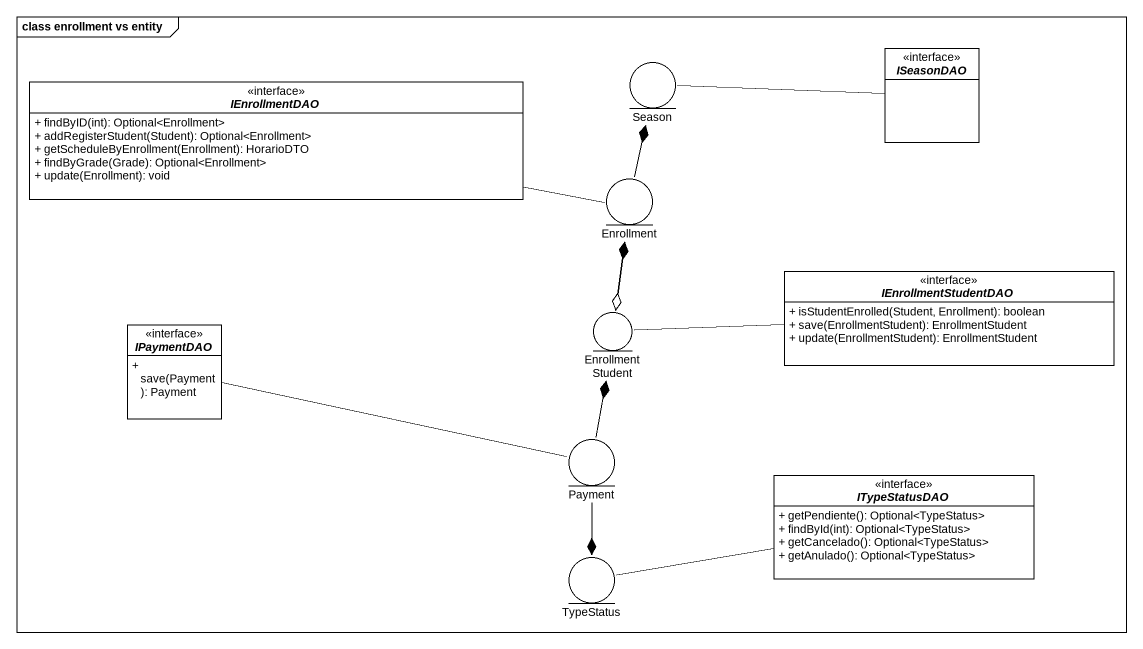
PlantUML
@startuml
mainframe class enrollment vs entity
allowmixing
hide circle
hide empty members
skinparam classAttributeIconSize 0
interface ISeasonDAO
interface IEnrollmentDAO {
  + findByID(int): Optional<Enrollment>
  + addRegisterStudent(Student): Optional<Enrollment>
  + getScheduleByEnrollment(Enrollment): HorarioDTO
  + findByGrade(Grade): Optional<Enrollment>
  + update(Enrollment): void
}
entity Season
entity Enrollment
interface IEnrollmentStudentDAO {
  + isStudentEnrolled(Student, Enrollment): boolean
  + save(EnrollmentStudent): EnrollmentStudent
  + update(EnrollmentStudent): EnrollmentStudent
}
interface IPaymentDAO {
  + save(Payment): Payment
}
entity EnrollmentStudent
entity Payment
interface ITypeStatusDAO {
  + getPendiente(): Optional<TypeStatus>
  + findById(int): Optional<TypeStatus>
  + getCancelado(): Optional<TypeStatus>
  + getAnulado(): Optional<TypeStatus>
}
entity TypeStatus
ISeasonDAO -left- Season
IEnrollmentDAO -right- Enrollment
Enrollment -up-* Season
Enrollment --o EnrollmentStudent
IEnrollmentStudentDAO -left- EnrollmentStudent
IPaymentDAO -right- Payment
EnrollmentStudent -up-* Enrollment
Payment -up-* EnrollmentStudent
Payment --* TypeStatus
ITypeStatusDAO -left- TypeStatus
@enduml
